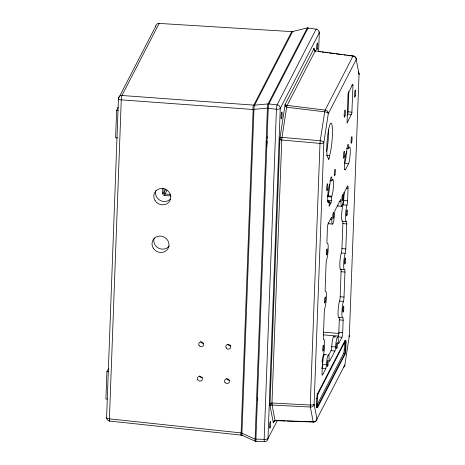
<?xml version="1.0" encoding="UTF-8"?>
<svg xmlns="http://www.w3.org/2000/svg" width="465" height="465" viewBox="0 0 465 465"><rect width="100%" height="100%" fill="white"/><g stroke="black" fill="none" stroke-linecap="round" stroke-linejoin="round"><path stroke-width="0.7" d="M352.952 85.345L352.79 84.101L348.041 93.698L347.047 123.202L351.866 113.228L352.952 85.345L351.662 85.24M108.56 368.408L106.921 371.576L105.904 398.987L107.328 399.139M118.267 107.136L116.634 110.304L115.616 137.71L117.755 137.936M242.381 435.333A3.482 3.267 27.3 0 0 241.556 435.153L109.845 421.087A3.482 3.267 27.3 0 1 106.59 417.5L118.447 98.516L155.653 26.435A3.482 1.099 2.1 0 1 155.961 26.133M171.027 195.98L164.75 195.451A2.284 2.145 27.3 0 1 162.576 193.091L162.762 188.168M164.04 188.616L163.883 192.835A1.139 1.07 27.3 0 0 164.97 194.015L170.55 194.486M267.404 108.13L253.948 109.38A3.488 0.913 -5.4 0 0 253.134 109.385A3.389 1.482 85 0 1 253.785 105.154L291.764 31.614A3.488 3.348 5.1 0 0 292.619 31.504L307.272 27.935L268.055 103.91A3.365 0.471 -85.2 0 0 267.398 108.136L255.099 439.158A3.365 0.471 -85.2 0 0 255.518 441.332L242.329 435.397A3.389 0.523 -83.5 0 1 241.91 433.246A1.691 1.476 56.1 0 0 241.934 433.025A3.482 1.099 2.1 0 0 241.126 432.921L253.146 109.496L121.272 99.865A3.482 1.099 2.1 0 1 118.447 98.516A3.482 3.267 27.3 0 1 121.946 95.499L159.146 23.419L291.764 31.614A3.482 3.267 27.3 0 0 292.595 31.574L254.651 105.09A3.482 3.267 27.3 0 1 253.82 105.131L121.946 95.499A3.482 0.564 -85.8 0 0 121.272 99.865L109.415 418.855A3.482 0.523 -83.9 0 0 109.845 421.087M241.934 433.025L253.954 109.606A1.691 1.476 56.1 0 0 253.948 109.38M277.262 420.598L267.997 438.559A3.482 3.267 27.3 0 1 264.591 441.581L256.355 441.349A3.476 0.482 -85.2 0 1 255.93 439.117L268.224 108.31A3.476 0.482 -85.2 0 1 268.898 103.945L308.039 28.034L316.13 29.173A3.482 0.575 -82 0 1 316.578 29.591M285.446 421.011L275.361 420.645A3.482 0.471 -87.9 0 1 275.007 420.436L272.054 405.027A3.482 0.36 -87 0 1 271.979 403.004L281.755 140.035A3.482 0.32 -85 0 1 281.999 137.39L286.649 107.241A3.482 0.378 -83.1 0 1 287.074 105.52L315.218 50.941L353.057 55.945A3.482 0.494 -82.5 0 1 353.406 56.16A3.482 3.086 -10.9 0 1 356.219 59.52L359.05 74.295L349.325 335.951L344.867 364.868L316.95 419.017A3.482 3.267 27.3 0 1 313.538 422.034L286.888 421.063M318.595 51.615L319.298 32.748A3.482 1.099 2.1 0 0 318.723 31.928M317.549 407.613A3.627 0.506 -85.2 0 1 317.107 405.288L317.363 398.412A3.627 0.506 -85.2 0 1 318.06 393.861L345.6 340.456L345.024 340.403L317.49 393.809A3.627 0.506 -85.2 0 0 316.787 398.36L316.531 405.236A3.627 0.506 -85.2 0 0 316.979 407.561L317.549 407.613L345.088 354.208A3.627 0.506 -85.2 0 0 345.791 349.657L346.047 342.781A3.627 0.506 -85.2 0 0 345.6 340.456M327.866 201.246L329.156 201.357L329.156 206.39L331.068 202.641L331.795 196.242A8.701 1.209 -85.2 0 0 333.475 185.32A8.701 1.209 -85.2 0 0 332.405 179.74L331.836 180.85L329.9 180.687M341.99 337.241L338.758 343.519A3.627 0.506 -85.2 0 1 338.299 341.705A8.701 1.209 -85.2 0 0 337.195 337.352A8.701 1.209 -85.2 0 0 335.579 346.983A3.627 0.506 -85.2 0 1 334.899 350.994L329.575 361.317A3.627 0.506 -85.2 0 1 329.115 359.503A8.701 1.209 -85.2 0 0 328.017 355.155A8.701 1.209 -85.2 0 0 326.395 364.781A3.627 0.506 -85.2 0 1 325.721 368.797L322.483 375.069A3.627 0.506 -85.2 0 1 322.042 372.744L322.507 360.23A3.627 0.506 -85.2 0 1 323.117 355.894A8.701 1.209 -85.2 0 0 324.587 345.478A8.701 1.209 -85.2 0 0 323.721 339.584A3.627 0.506 -85.2 0 1 323.361 337.131L324.291 312.102A3.627 0.506 -85.2 0 1 324.907 307.76A8.701 1.209 -85.2 0 0 326.378 297.344A8.701 1.209 -85.2 0 0 325.512 291.456A3.627 0.506 -85.2 0 1 325.151 288.998L326.081 263.969A3.627 0.506 -85.2 0 1 326.697 259.633A8.701 1.209 -85.2 0 0 328.162 249.217A8.701 1.209 -85.2 0 0 327.302 243.323A3.627 0.506 -85.2 0 1 326.942 240.87L327.406 228.356A3.627 0.506 -85.2 0 1 328.11 223.805L331.342 217.527A3.627 0.506 -85.2 0 1 331.801 219.341A8.701 1.209 -85.2 0 0 332.905 223.694A8.701 1.209 -85.2 0 0 334.521 214.063A3.627 0.506 -85.2 0 1 335.201 210.052L340.525 199.729A3.627 0.506 -85.2 0 1 340.979 201.543A8.701 1.209 -85.2 0 0 342.083 205.89A8.701 1.209 -85.2 0 0 343.705 196.265A3.627 0.506 -85.2 0 1 344.379 192.248L347.617 185.977A3.627 0.506 -85.2 0 1 348.058 188.302L347.593 200.816A3.627 0.506 -85.2 0 1 346.983 205.152A8.701 1.209 -85.2 0 0 345.512 215.568A8.701 1.209 -85.2 0 0 346.379 221.462A3.627 0.506 -85.2 0 1 346.739 223.915L345.803 248.944A3.627 0.506 -85.2 0 1 345.193 253.286A8.701 1.209 -85.2 0 0 343.722 263.702A8.701 1.209 -85.2 0 0 344.588 269.59A3.627 0.506 -85.2 0 1 344.949 272.048L344.019 297.077A3.627 0.506 -85.2 0 1 343.402 301.413A8.701 1.209 -85.2 0 0 341.938 311.829A8.701 1.209 -85.2 0 0 342.798 317.723A3.627 0.506 -85.2 0 1 343.158 320.176L342.693 332.69A3.627 0.506 -85.2 0 1 341.99 337.241L338.131 336.916A3.627 0.506 -85.2 0 0 338.828 332.365L339.293 319.85A3.627 0.506 -85.2 0 0 338.933 317.397A8.701 1.209 -85.2 0 1 338.072 311.503A8.701 1.209 -85.2 0 1 339.543 301.088A3.627 0.506 -85.2 0 0 340.153 296.751L341.083 271.723A3.627 0.506 -85.2 0 0 340.723 269.264A8.701 1.209 -85.2 0 1 339.863 263.376A8.701 1.209 -85.2 0 1 341.327 252.96A3.627 0.506 -85.2 0 0 341.944 248.618L342.874 223.589A3.627 0.506 -85.2 0 0 342.513 221.137A8.701 1.209 -85.2 0 1 341.647 215.243A8.701 1.209 -85.2 0 1 343.118 204.827A3.627 0.506 -85.2 0 0 343.728 200.491L344.042 192.15M347.099 115.349L348.07 112.234L348.843 91.541M316.81 405.381L343.687 353.261A2.755 0.384 -85.2 0 0 344.222 349.802L344.478 342.926A2.755 0.384 -85.2 0 0 344.484 342.031M164.75 195.451L164.959 194.044L166.952 190.179M346.652 148.201L348.587 148.364L349.157 147.248A8.701 1.209 -85.2 0 1 350.232 152.828A8.701 1.209 -85.2 0 1 348.547 163.75L345.565 169.539L344.274 169.429M329.639 184.105A8.701 1.209 -85.2 0 1 327.93 195.916L327.587 196.579L331.452 196.904M327.523 201.915L328.813 202.025L329.156 201.357M274.309 420.889L273.315 422.819L269.985 405.451L279.913 138.384L285.15 104.392L313.98 48.488L314.375 50.575M328.377 355.83L331.039 350.668A3.627 0.506 -85.2 0 0 331.714 346.658A8.701 1.209 -85.2 0 1 332.876 338.322A8.701 1.209 -85.2 0 1 334.201 337.468M316.979 407.561L344.513 354.156A3.627 0.506 -85.2 0 0 345.216 349.604L345.472 342.728A3.627 0.506 -85.2 0 0 345.024 340.403M165.866 188.999L163.883 192.835A1.139 0.36 2.1 0 1 162.576 193.091M344.478 342.926L346.047 342.781M344.222 349.802L345.791 349.657M274.152 421.174L273.92 421.441A3.97 3.313 -7.6 0 0 273.327 422.819A3.894 3.505 21.5 0 1 273.757 421.209L273.897 421.023A1.552 1.395 21.4 0 1 275.001 420.401M253.785 105.166A3.488 3.139 41.5 0 0 254.599 105.16L268.055 103.91M255.93 439.117L264.167 439.349A3.482 1.099 2.1 0 0 267.997 438.559L280.267 108.438L319.298 32.748A3.482 3.267 27.3 0 0 316.13 29.173L277.105 104.863A3.482 0.291 -83.6 0 0 276.431 109.228L264.167 439.349A3.482 0.389 -88.4 0 0 264.591 441.581M275.007 420.436L313.189 421.825A3.482 0.471 -87.9 0 0 313.538 422.034M321.658 360.997L323.088 361.061M271.979 403.004L310.277 405.032A3.482 1.099 2.1 0 0 314.113 404.242L323.838 142.586L328.296 113.669L356.219 59.52A3.482 3.267 27.3 0 0 353.057 55.945L325.134 110.1A3.482 0.378 -83.1 0 0 324.709 111.821L320.251 140.738A3.482 0.32 -85 0 0 320.001 143.377L310.277 405.032A3.482 0.36 -87 0 0 310.353 407.049L313.189 421.825A3.482 3.086 -10.9 0 0 316.95 419.017L314.113 404.242A3.482 3.086 -10.9 0 1 310.353 407.049L272.054 405.027M116.634 110.304L118.064 110.408M106.921 371.576L108.351 371.68M341.583 206.286L337.724 205.96M332.405 224.089L328.54 223.764M333.829 336.631L335.724 336.776M324.651 354.435L326.546 354.58M323.657 332.213L339.543 333.498M323.413 334.858L338.578 336.085M348.087 111.838L351.953 112.164M347.739 114.111L351.604 114.437M326.343 155.351L329.563 155.624A17.449 2.43 -85.2 0 0 332.243 126.835A17.449 2.43 -85.2 0 0 327.656 135.722A17.449 2.43 -85.2 0 0 328.441 157.798A3.627 0.506 -85.2 0 0 328.906 159.419A3.627 0.506 -85.2 0 0 329.563 155.624M348.547 163.75L344.681 163.424A8.701 1.209 -85.2 0 0 346.39 151.619M346.129 188.139L348.058 188.302M327.93 195.916L331.795 196.242M343.728 200.491L347.593 200.816M327.447 200.363L331.307 200.688M339.049 201.38L340.979 201.543M329.028 202.804L330.958 202.961M343.118 204.827L346.983 205.152M330.516 219.236L331.801 219.341M342.513 221.137L346.379 221.462M342.874 223.589L346.739 223.915M341.944 248.618L345.803 248.944M341.327 252.96L345.193 253.286M340.723 269.264L344.588 269.59M341.083 271.723L344.949 272.048M340.153 296.751L344.019 297.077M339.543 301.088L343.402 301.413M338.933 317.397L342.798 317.723M339.293 319.85L343.158 320.176M338.828 332.365L342.693 332.69M331.714 346.658L335.579 346.983M331.039 350.668L334.899 350.994M345.088 354.208L344.513 354.156A0.872 0.82 27.3 0 1 343.687 353.261M322.03 367.989A3.627 0.506 -85.2 0 0 322.53 364.455L326.395 364.781M321.856 368.472L325.721 368.797M317.49 393.809L318.06 393.861M317.363 398.412L316.659 398.348M317.107 405.288L316.403 405.224M281.755 140.035L320.001 143.377A3.482 1.099 2.1 0 0 323.838 142.586A3.482 1.535 8.8 0 0 320.251 140.738L281.999 137.39A1.552 0.645 1.2 0 0 280.814 137.611L280.616 137.681A3.894 1.622 1.2 0 0 279.93 138.384A3.97 2.122 9.8 0 0 280.383 139.337L280.598 139.535A1.552 0.825 9.9 0 0 281.749 140.058M241.126 432.921L109.415 418.855A3.482 1.099 2.1 0 1 106.59 417.5M268.898 103.945L277.105 104.863A3.482 3.267 27.3 0 1 280.267 108.438A3.482 1.099 2.1 0 1 276.431 109.228L268.224 108.31M319.141 51.627L320.565 51.813M321.995 52.004L324.14 52.283M325.564 52.475L327.709 52.76M329.133 52.946L334.847 53.702M336.276 53.894L341.984 54.649M344.129 54.928L345.553 55.12M346.983 55.312L352.697 56.067M286.062 105.241L325.134 110.1A3.482 3.267 27.3 0 1 328.296 113.669A3.482 1.535 8.8 0 0 324.709 111.821L286.649 107.241L285.655 106.52M255.099 439.158L241.916 433.241A3.488 1.273 9.9 0 0 241.108 433.025A3.389 0.959 -66.3 0 0 241.515 435.199A3.488 3.22 47.8 0 1 242.329 435.397M291.77 31.579L291.782 31.893M308.039 28.034A3.476 0.482 -85.2 0 1 308.365 28.115M285.626 106.532A3.668 3.546 37 0 1 285.185 104.398A3.598 1.226 7.8 0 0 286.027 105.247M314.352 50.173A3.894 3.499 21.6 0 1 313.991 48.494A3.97 3.313 -7.4 0 0 314.084 49.929L314.224 50.226A1.552 1.296 -7.5 0 0 315.2 50.976M315.09 50.981A1.552 1.395 21.7 0 1 314.52 50.365M315.218 50.941A3.482 0.494 -82.5 0 1 315.549 51.04M358.748 73.633A3.482 1.099 2.1 0 1 359.05 74.295A3.482 3.086 -10.9 0 0 358.265 71.901M272.054 405.015A1.552 0.331 3 0 0 270.868 405.091L270.601 405.137A3.97 0.843 3 0 0 269.996 405.451A3.894 3.621 -15.8 0 1 270.624 403.8L270.787 403.608A1.552 1.442 -15.8 0 1 271.979 402.969M348.878 336.8A3.482 1.535 8.8 0 0 349.325 335.951A3.482 1.099 2.1 0 0 349.023 335.282M274.187 421.191A1.552 1.296 -7.5 0 1 275.361 420.61M343.426 367.373A3.482 3.267 27.3 0 0 344.867 364.868A3.482 1.535 8.8 0 1 344.123 365.879M345.565 169.539A8.701 1.209 -85.2 0 1 344.495 163.953A8.701 1.209 -85.2 0 1 346.175 153.037L346.75 151.921A5.801 0.808 -85.2 0 1 347.872 144.644A5.801 0.808 -85.2 0 1 348.587 148.364M328.813 202.025A8.701 1.209 -85.2 0 1 327.738 196.445A8.701 1.209 -85.2 0 1 329.423 185.523L329.999 184.413A5.801 0.808 -85.2 0 1 331.121 177.13A5.801 0.808 -85.2 0 1 331.836 180.85M322.53 364.455A8.701 1.209 -85.2 0 1 323.646 356.318A8.701 1.209 -85.2 0 1 324.959 355.022M328.546 129.439A17.449 2.43 -85.2 0 1 326.697 151.323M338.072 205.809A8.701 1.209 -85.2 0 1 337.352 205.123M328.988 223.456A8.701 1.209 -85.2 0 1 328.174 222.927M155.653 26.435A3.482 3.267 27.3 0 1 159.146 23.419A3.482 0.448 -86.5 0 1 159.443 23.471M253.146 109.496A3.482 1.099 2.1 0 1 253.954 109.606M253.948 109.385A3.389 0.57 -86 0 1 254.599 105.148M292.619 31.486A3.389 0.424 -86.9 0 1 292.962 31.887M307.272 27.917A3.365 0.471 -85.2 0 1 307.696 29.01M170.388 199.067A8.62 8.068 29.9 0 1 159.838 200.235A8.62 8.068 29.9 0 1 155.903 190.412M169.155 246.072A8.62 8.068 29.9 0 1 158.362 248.048A8.62 8.068 29.9 0 1 154.2 237.865M203.554 343.397A2.511 2.348 29.9 0 1 200.717 341.513M230.843 345.803A2.511 2.348 29.9 0 1 227.955 344.292M229.39 380.213A2.511 2.348 29.9 0 1 226.676 378.673M202.455 377.743A2.511 2.348 29.9 0 1 199.444 375.894M266.771 146.312A13.625 1.901 -85.2 0 1 267.119 141.052M267.468 137.919A13.625 1.901 -85.2 0 1 267.602 136.919M257.378 400.598A13.625 1.901 -85.2 0 1 257.43 397.697M344.24 156.641A3.511 0.488 -85.2 0 0 344.298 151.241A3.511 0.488 -85.2 0 0 343.414 156.321A3.511 0.488 -85.2 0 0 344.24 156.641M327.488 189.127A3.511 0.488 -85.2 0 0 327.546 183.733A3.511 0.488 -85.2 0 0 326.663 188.813A3.511 0.488 -85.2 0 0 327.488 189.127M351.796 141.842A3.307 0.459 -85.2 0 0 351.854 136.757A3.307 0.459 -85.2 0 0 351.023 141.546A3.307 0.459 -85.2 0 0 351.796 141.842M335.044 174.334A3.307 0.459 -85.2 0 0 335.102 169.248A3.307 0.459 -85.2 0 0 334.271 174.032A3.307 0.459 -85.2 0 0 335.044 174.334M345.03 115.634A3.627 0.506 -85.2 0 0 345.088 110.054A3.627 0.506 -85.2 0 0 344.176 115.303A3.627 0.506 -85.2 0 0 345.03 115.634M355.353 95.604A3.627 0.506 -85.2 0 0 355.417 90.03A3.627 0.506 -85.2 0 0 354.504 95.278A3.627 0.506 -85.2 0 0 355.353 95.604M347.111 214.574A3.086 0.43 -85.2 0 0 347.169 209.825A3.086 0.43 -85.2 0 0 346.39 214.295A3.086 0.43 -85.2 0 0 347.111 214.574M333.434 217.12A3.086 0.43 -85.2 0 0 333.486 212.366A3.086 0.43 -85.2 0 0 332.708 216.841A3.086 0.43 -85.2 0 0 333.434 217.12M327.011 253.565A3.086 0.43 -85.2 0 0 327.064 248.81A3.086 0.43 -85.2 0 0 326.285 253.286A3.086 0.43 -85.2 0 0 327.011 253.565M327.935 365.083A3.086 0.43 -85.2 0 0 327.988 360.334A3.086 0.43 -85.2 0 0 327.209 364.804A3.086 0.43 -85.2 0 0 327.935 365.083M343.536 310.835A3.086 0.43 -85.2 0 0 343.589 306.086A3.086 0.43 -85.2 0 0 342.815 310.556A3.086 0.43 -85.2 0 0 343.536 310.835M337.113 347.279A3.086 0.43 -85.2 0 0 337.166 342.531A3.086 0.43 -85.2 0 0 336.393 347A3.086 0.43 -85.2 0 0 337.113 347.279M323.431 349.82A3.086 0.43 -85.2 0 0 323.489 345.071A3.086 0.43 -85.2 0 0 322.71 349.546A3.086 0.43 -85.2 0 0 323.431 349.82M325.221 301.692A3.086 0.43 -85.2 0 0 325.273 296.943A3.086 0.43 -85.2 0 0 324.5 301.413A3.086 0.43 -85.2 0 0 325.221 301.692M342.612 199.316A3.086 0.43 -85.2 0 0 342.664 194.568A3.086 0.43 -85.2 0 0 341.891 199.037A3.086 0.43 -85.2 0 0 342.612 199.316M345.326 262.708A3.086 0.43 -85.2 0 0 345.379 257.953A3.086 0.43 -85.2 0 0 344.6 262.429A3.086 0.43 -85.2 0 0 345.326 262.708M281.86 117.314A3.453 0.482 -85.2 0 0 281.918 112.007A3.453 0.482 -85.2 0 0 281.052 117.006A3.453 0.482 -85.2 0 0 281.86 117.314M270.363 426.725A3.453 0.482 -85.2 0 0 270.421 421.412A3.453 0.482 -85.2 0 0 269.555 426.411A3.453 0.482 -85.2 0 0 270.363 426.725M317.432 48.331A3.453 0.482 -85.2 0 0 317.49 43.024A3.453 0.482 -85.2 0 0 316.624 48.023A3.453 0.482 -85.2 0 0 317.432 48.331M154.973 200.427A8.62 8.068 29.9 0 0 169.667 201.089A8.62 8.068 29.9 0 0 162.186 188.459A8.62 8.068 29.9 0 0 154.973 200.427M153.2 248.066A8.62 8.068 29.9 0 0 167.894 248.729A8.62 8.068 29.9 0 0 160.413 236.104A8.62 8.068 29.9 0 0 153.2 248.066M199.072 345.443A2.511 2.348 29.9 0 0 203.35 345.629A2.511 2.348 29.9 0 0 201.165 341.955A2.511 2.348 29.9 0 0 199.072 345.443M226.188 347.884A2.511 2.348 29.9 0 0 230.466 348.064A2.511 2.348 29.9 0 0 228.274 344.396A2.511 2.348 29.9 0 0 226.188 347.884M224.909 382.259A2.511 2.348 29.9 0 0 229.187 382.445A2.511 2.348 29.9 0 0 227.001 378.772A2.511 2.348 29.9 0 0 224.909 382.259M197.794 379.824A2.511 2.348 29.9 0 0 202.072 380.01A2.511 2.348 29.9 0 0 199.886 376.336A2.511 2.348 29.9 0 0 197.794 379.824"/></g></svg>
